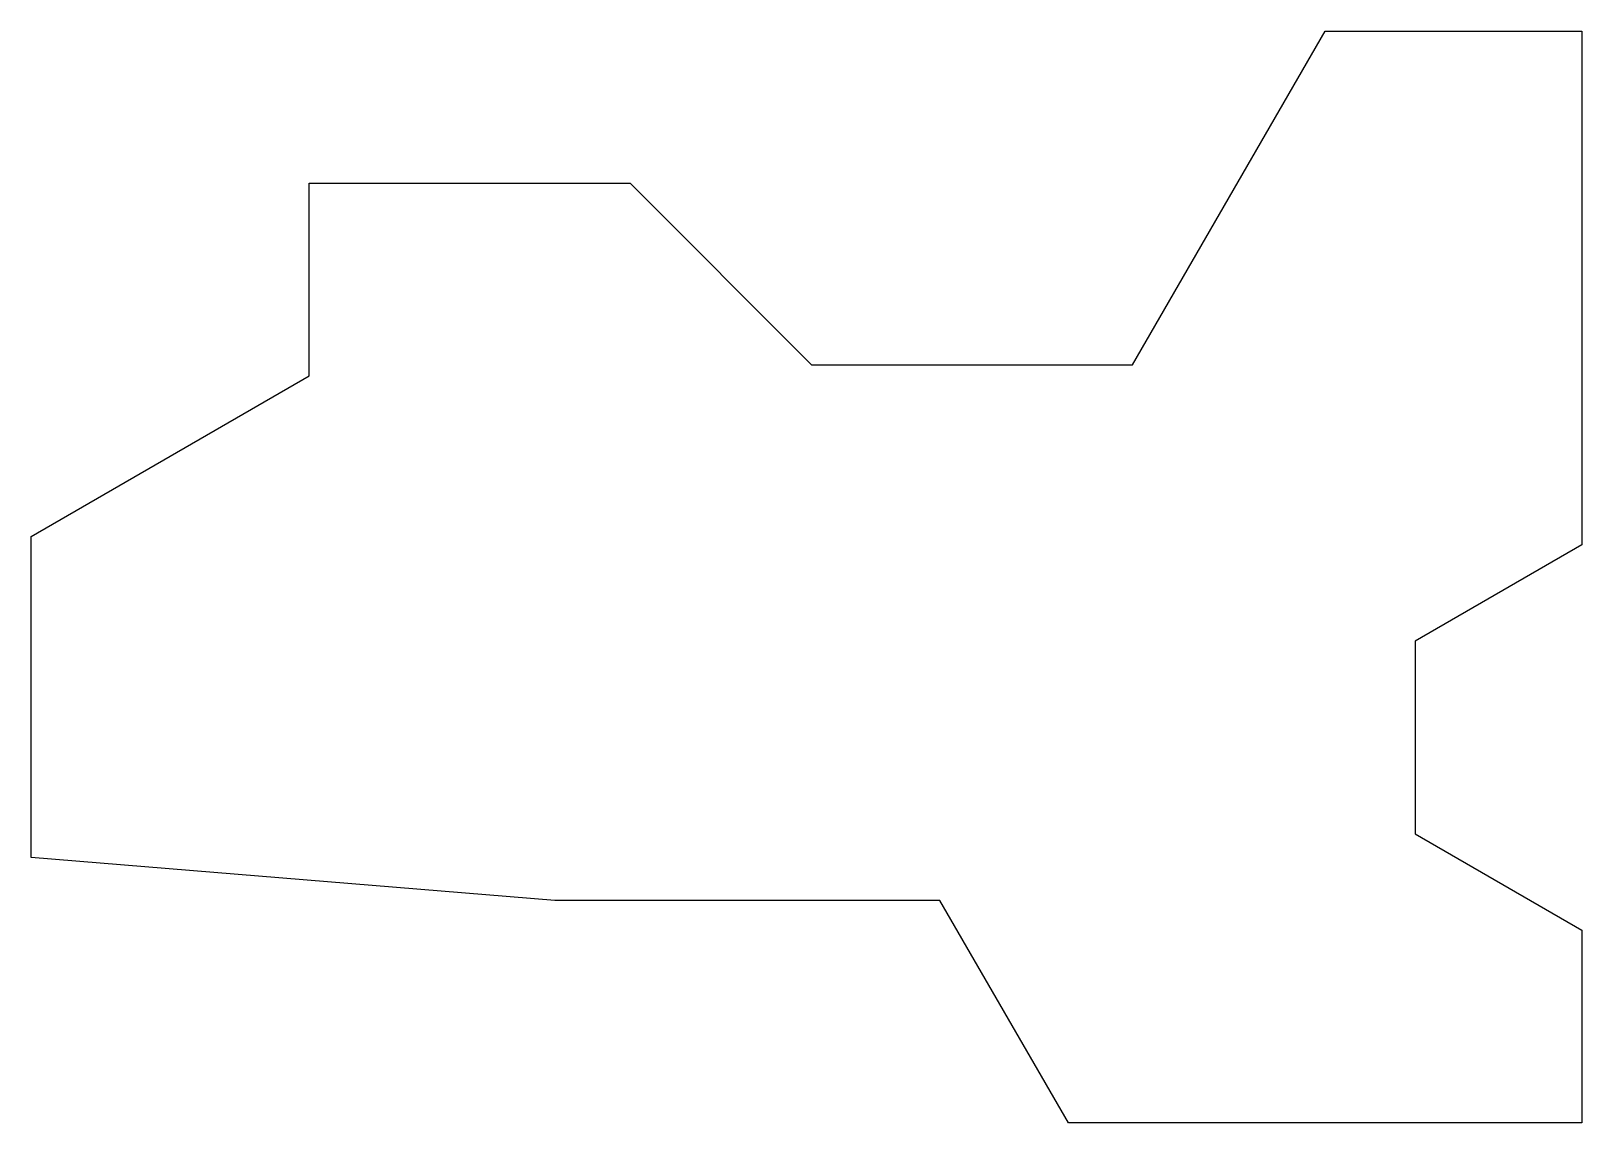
# Model space of a CAD drawing. Header units: millimetres. Extents: x 134 to 375, y 69 to 239.
import ezdxf

# ---------------------------------------------------------------- set-up
doc = ezdxf.new("R2010")
doc.units = ezdxf.units.MM
doc.header["$LTSCALE"] = 0.6
doc.layers.add('粗实线', color=7, linetype='Continuous')

msp = doc.modelspace()

# ---------------------------------------------------------------- linework, layer by layer
at = {"layer": '粗实线'}
for p, q in [((305.17, 187.06), (335.17, 239.03)), ((335.17, 239.03), (375.17, 239.03)), ((375.17, 239.03), (375.17, 159.03)), ((176.89, 185.35), (176.89, 215.35)), ((176.89, 215.35), (226.89, 215.35)), ((226.89, 215.35), (255.17, 187.06)), ((255.17, 187.06), (305.17, 187.06)), ((133.59, 160.35), (176.89, 185.35)), ((133.59, 110.35), (133.59, 160.35)), ((375.17, 159.03), (349.19, 144.03)), ((349.19, 144.03), (349.19, 114.03)), ((349.19, 114.03), (375.17, 99.03)), ((215.17, 103.67), (133.59, 110.35)), ((275.17, 103.67), (215.17, 103.67)), ((295.17, 69.03), (275.17, 103.67)), ((375.17, 99.03), (375.17, 69.03)), ((375.17, 69.03), (295.17, 69.03))]:
    msp.add_line(p, q, dxfattribs=at)

doc.saveas('drawing.dxf')
